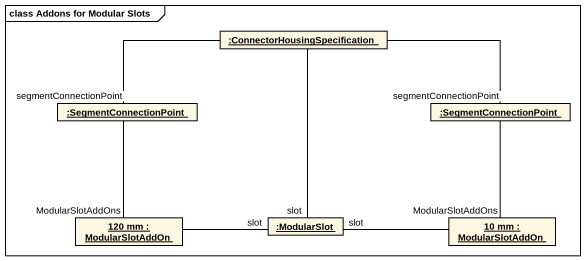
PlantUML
@startuml
mainframe class Addons for Modular Slots
hide circle
hide empty members
object ":ConnectorHousingSpecification" as ConnectorHousingSpecificatio
object ":SegmentConnectionPoint" as SegmentConnectionPoint
object ":SegmentConnectionPoint" as SegmentConnectionPoint_2
object "120 mm : ModularSlotAddOn" as o120_mm
object ":ModularSlot" as ModularSlot
object "10 mm : ModularSlotAddOn" as o10_mm
ConnectorHousingSpecificatio -left- SegmentConnectionPoint : segmentConnectionPoint
ConnectorHousingSpecificatio -right- SegmentConnectionPoint_2 : segmentConnectionPoint
ConnectorHousingSpecificatio -- ModularSlot : slot
SegmentConnectionPoint -- o120_mm : ModularSlotAddOns
SegmentConnectionPoint_2 -- o10_mm : ModularSlotAddOns
ModularSlot -left- o120_mm : slot
ModularSlot -right- o10_mm : slot
@enduml
